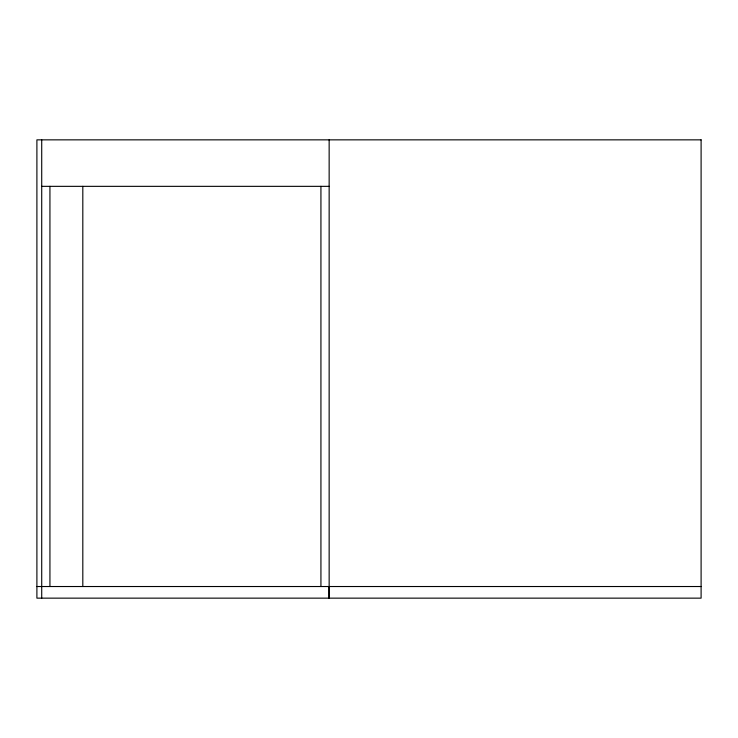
<?xml version="1.0" encoding="UTF-8"?>
<svg xmlns="http://www.w3.org/2000/svg" width="738" height="738" viewBox="0 0 738 738"><rect width="100%" height="100%" fill="white"/><g stroke="black" fill="none" stroke-linecap="round" stroke-linejoin="round"><path stroke-width="1.11" d="M41.715 186.345L329.148 186.345M36.9 586.525L701.1 586.525M329.148 139.851L329.148 598.149M329.01 586.525L329.01 598.149M320.929 186.345L320.929 586.525M82.813 186.345L82.813 586.525M49.935 186.345L49.935 586.525M41.715 139.851L41.715 598.149M701.1 139.851L36.9 139.851L36.9 598.149L701.1 598.149L701.1 139.851"/></g></svg>
